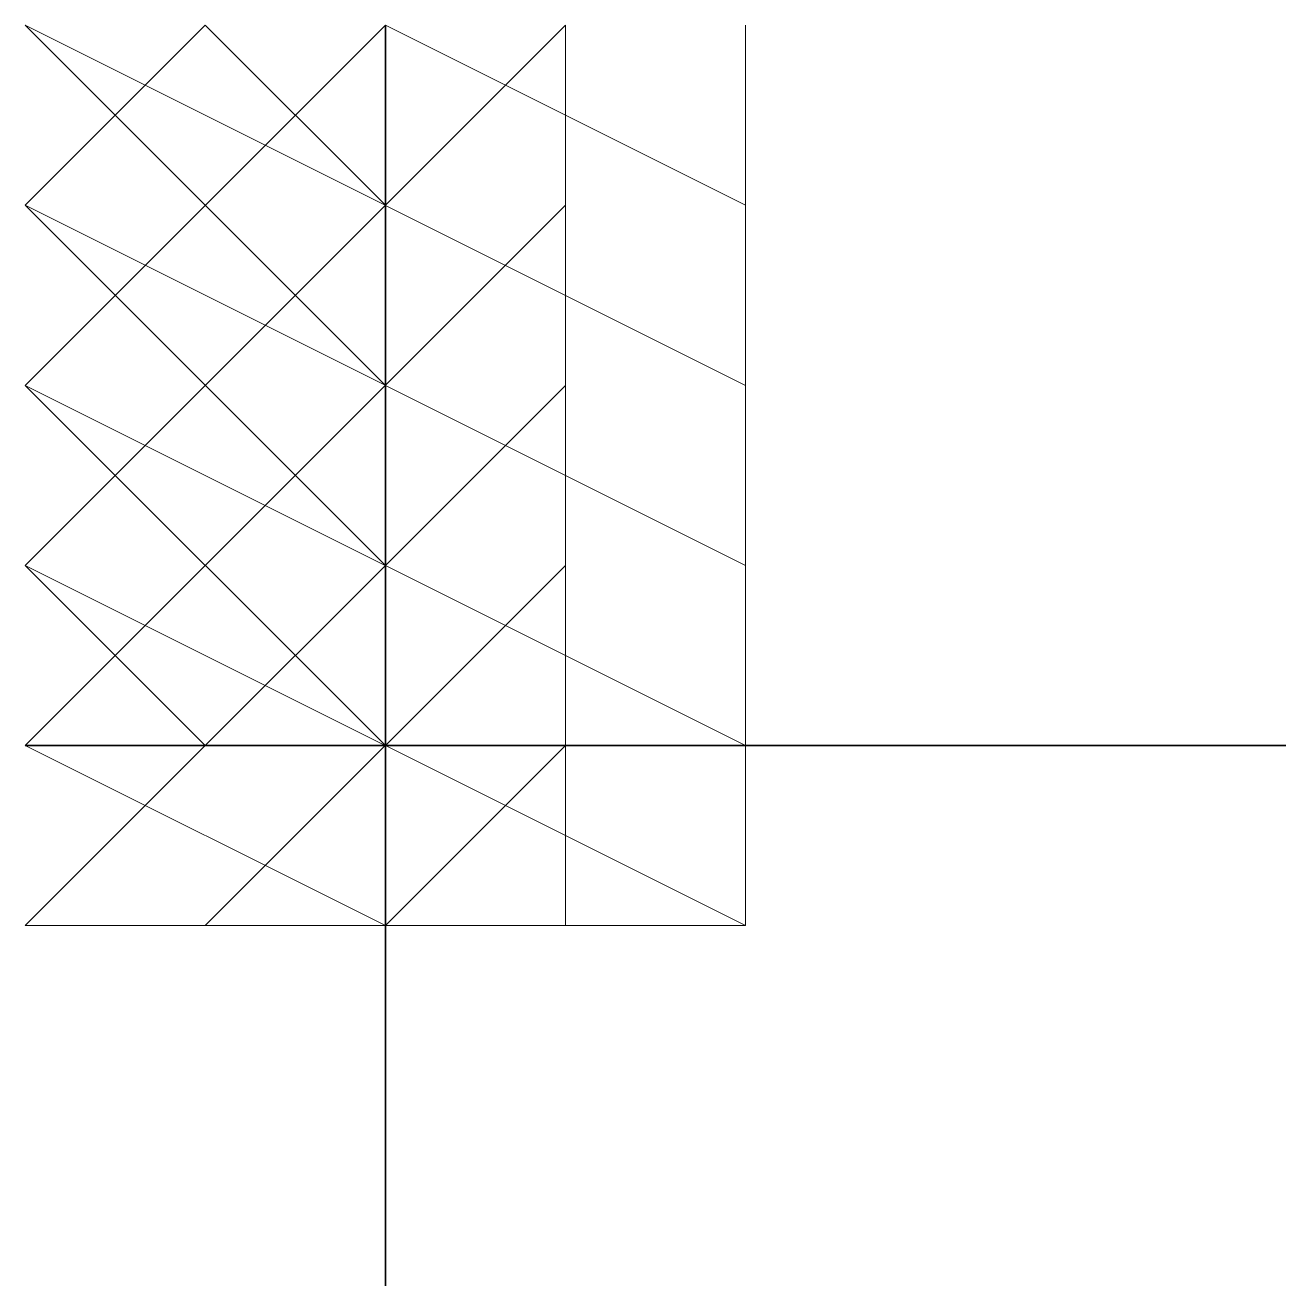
# Model space of a CAD drawing. Header units: millimetres. Extents: x 80 to 150, y -30 to 40.
import ezdxf

# ---------------------------------------------------------------- set-up
doc = ezdxf.new("R2010")
doc.units = ezdxf.units.MM
doc.layers.get('0').update_dxf_attribs({"linetype": 'CONTINUOUS', "lineweight": 0})

msp = doc.modelspace()

# ---------------------------------------------------------------- linework, layer by layer
at = {"color": 3, "lineweight": 18}
for p, q in [((80, 10), (110, 40)), ((80, 20), (100, 40)), ((80, 30), (90, 40)), ((110, -10), (110, 40)), ((80, 0), (110, 30)), ((80, -10), (110, 20)), ((90, -10), (110, 10)), ((100, -10), (110, 0)), ((80, -10), (110, -10))]:
    msp.add_line(p, q, dxfattribs=at)
at = {"color": 5, "lineweight": 18}
for p, q in [((120, 20), (80, 40)), ((120, 30), (100, 40)), ((120, -10), (120, 40)), ((120, 10), (80, 30)), ((120, 0), (80, 20)), ((120, -10), (80, 10)), ((100, -10), (80, 0)), ((80, -10), (120, -10))]:
    msp.add_line(p, q, dxfattribs=at)
at = {"color": 1, "lineweight": 18}
for p, q in [((100, 20), (80, 40)), ((100, 30), (90, 40)), ((100, 0), (100, 40)), ((100, 10), (80, 30)), ((100, 0), (80, 20)), ((90, 0), (80, 10)), ((80, 0), (100, 0))]:
    msp.add_line(p, q, dxfattribs=at)
at = {"lineweight": 35}
for p, q in [((100, 40), (100, -30)), ((80, 0), (150, 0))]:
    msp.add_line(p, q, dxfattribs=at)

doc.saveas('drawing.dxf')
